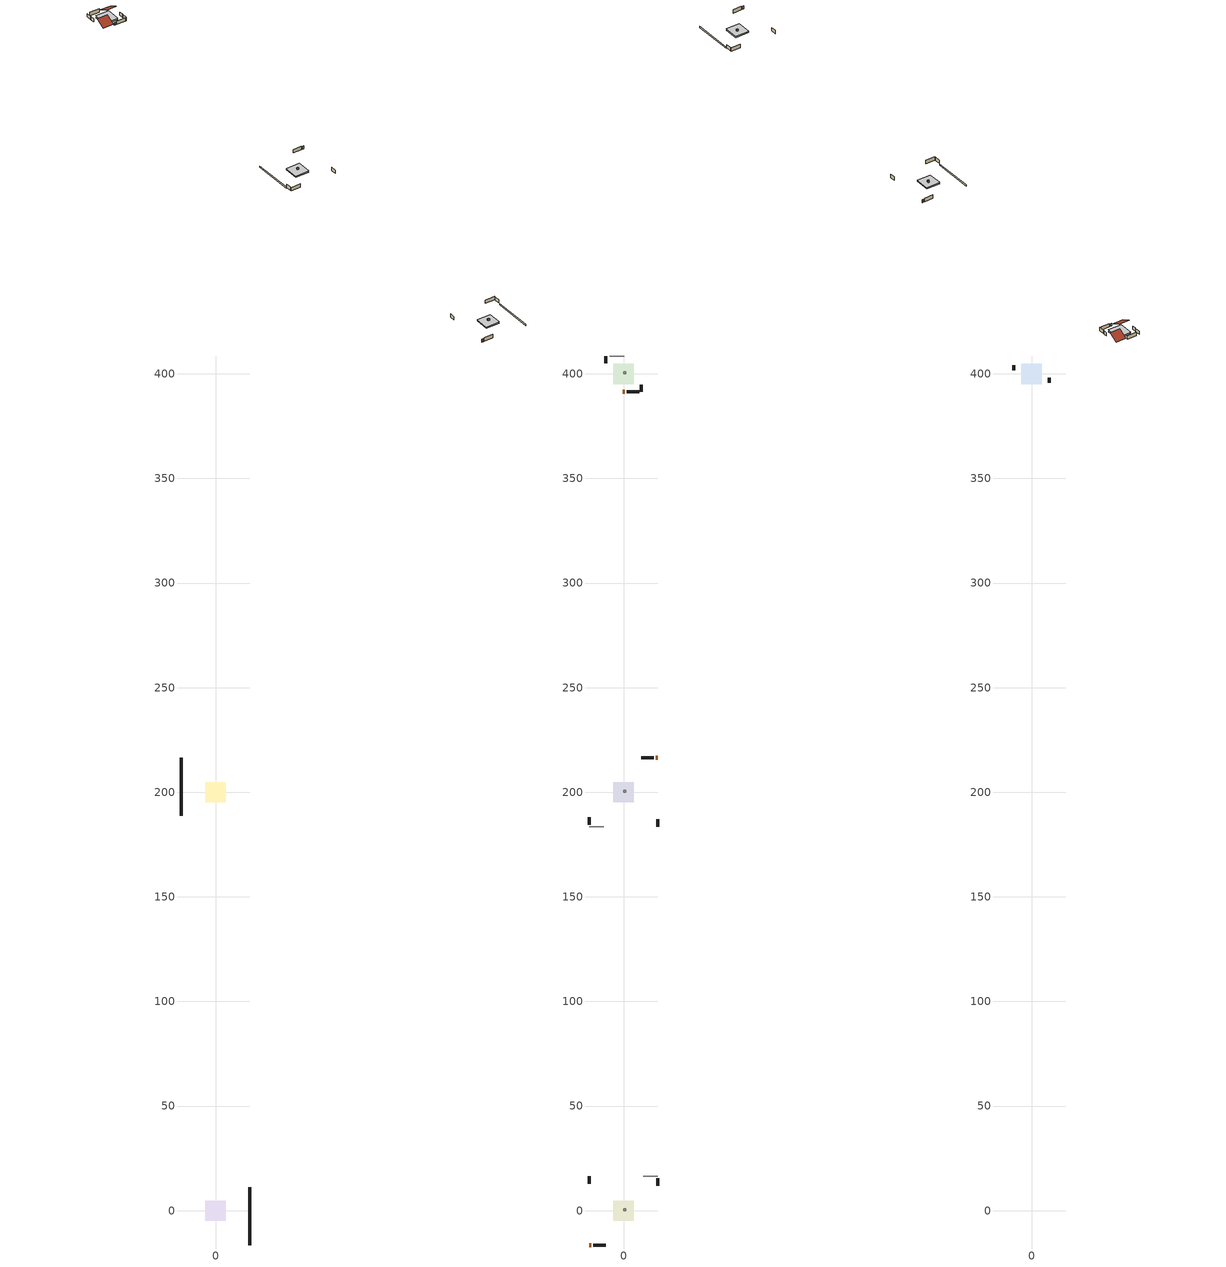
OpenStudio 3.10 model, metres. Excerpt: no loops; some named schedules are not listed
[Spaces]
unit1_crawlspace___unvented_1
 floor foundation (unit1_Slab1_construction): -4.86,-4.86 -4.86,4.86 4.86,4.86 4.86,-4.86 z-0.91
 wall foundation (unit1_FoundationWall2_construction): 16.39,-16.39 16.39,11.1 z-0.91:0
unit2_crawlspace___unvented_1
 floor foundation (unit2_Slab1_2_construction): -4.86,195.14 -4.86,204.86 4.86,204.86 4.86,195.14 z-0.91
 wall foundation (unit2_FoundationWall2_2_construction): -16.39,216.39 -16.39,188.9 z-0.91:0
unit1_central_ac_and_furnace_airloop_ret_air_space
 floor adiabatic (unit1_AdiabaticConst): 0,0 0,1 1,1 1,0 z0
 wall adiabatic (unit1_AdiabaticConst): 0,0 1,0 1,1 0,1 0,0 z0:1
 ceiling adiabatic (unit1_AdiabaticConst): 1,0 1,1 0,1 0,0 z1
unit1_conditioned_space_1
 floor to unit1_crawlspace___unvented_1 (unit1_Floor1_construction): -4.86,-4.86 -4.86,4.86 4.86,4.86 4.86,-4.86 z0
 wall outside (unit1_AdiabaticWallConstruction): -16.39,-16.39 -15.48,-16.39 z0:2.03
 wall outside (unit1_Wall4_construction): -16.39,16.39 -16.39,12.96 z0:2.44
 wall outside (unit1_Wall3_construction): -14.55,-16.39 -8.44,-16.39 z0:2.44
 wall outside (unit1_Wall2_construction): 16.39,12.03 16.39,15.46 z0:2.44
 wall adiabatic (unit1_Wall1_construction): 16.39,16.39 9.52,16.39 z0:2.44
 door (unit1_Door): -16.39,-16.39 -15.48,-16.39 z0:2.03
 ceiling adiabatic (unit1_Floor2_construction): 4.86,-4.86 4.86,4.86 -4.86,4.86 -4.86,-4.86 z0
unit2_central_ac_and_furnace_airloop_ret_air_space
 floor adiabatic (unit2_AdiabaticConst): 0,200 0,201 1,201 1,200 z0
 wall adiabatic (unit2_AdiabaticConst): 0,200 1,200 1,201 0,201 0,200 z0:1
 ceiling adiabatic (unit2_AdiabaticConst): 1,200 1,201 0,201 0,200 z1
unit2_conditioned_space_1
 floor to unit2_crawlspace___unvented_1 (unit2_Floor1_2_construction): -4.86,195.14 -4.86,204.86 4.86,204.86 4.86,195.14 z0
 wall outside (unit2_AdiabaticWallConstruction): 16.39,216.39 15.48,216.39 z0:2.03
 wall outside (unit2_Wall4_2_construction): 16.39,183.61 16.39,187.04 z0:2.44
 wall outside (unit2_Wall3_2_construction): 14.55,216.39 8.44,216.39 z0:2.44
 wall outside (unit2_Wall2_2_construction): -16.39,187.97 -16.39,184.54 z0:2.44
 wall adiabatic (unit2_Wall1_2_construction): -16.39,183.61 -9.52,183.61 z0:2.44
 door (unit2_Door): 16.39,216.39 15.48,216.39 z0:2.03
 ceiling adiabatic (unit2_Floor2_2_construction): 4.86,195.14 4.86,204.86 -4.86,204.86 -4.86,195.14 z0
unit3_central_ac_and_furnace_airloop_ret_air_space
 floor adiabatic (unit3_AdiabaticConst): 0,400 0,401 1,401 1,400 z0
 wall adiabatic (unit3_AdiabaticConst): 0,400 1,400 1,401 0,401 0,400 z0:1
 ceiling adiabatic (unit3_AdiabaticConst): 1,400 1,401 0,401 0,400 z1
unit3_conditioned_space_1
 floor adiabatic (unit3_Floor1_3_construction): -4.86,395.14 -4.86,404.86 4.86,404.86 4.86,395.14 z0
 wall outside (unit3_AdiabaticWallConstruction): -0.34,391.46 0.57,391.46 z0:2.03
 wall outside (unit3_Wall4_3_construction): -8.54,408.54 -8.54,405.11 z0:2.44
 wall outside (unit3_Wall3_3_construction): 1.5,391.46 7.61,391.46 z0:2.44
 wall outside (unit3_Wall2_3_construction): 8.54,391.46 8.54,394.89 z0:2.44
 wall adiabatic (unit3_Wall1_3_construction): 0.34,408.54 -6.53,408.54 z0:2.44
 door (unit3_Door): -0.34,391.46 0.57,391.46 z0:2.03
unit3_attic___vented_1
 floor to unit3_conditioned_space_1 (unit3_Floor2_3_construction_Reversed): -4.86,395.14 -4.86,404.86 4.86,404.86 4.86,395.14 z1.22
 wall outside (unit3_Wall6_3_construction): 8.54,395.82 8.54,398.25 z0:2.44
 wall outside (unit3_Wall5_3_construction): -8.54,404.18 -8.54,401.75 z0:2.44
 roof outside (unit3_Roof2_3_construction): -1.27,391.46,1.22 -1.27,397.96,4.47 -8.54,397.96,4.47 -8.54,391.46,1.22
 roof outside (unit3_Roof1_3_construction): 1.27,408.54,1.22 1.27,402.04,4.47 8.54,402.04,4.47 8.54,408.54,1.22
[Site]
unit1_Buffalo_Niagara_Intl_Ap_NY: Latitude {deg}=42.93; Longitude {deg}=-78.73; Time Zone {hr}=-5; Elevation {m}=215; Terrain=Suburbs; Keep Site Location Information=Yes
[Site:GroundTemperature:Shallow]
4.30207, 2.29327, 2.1324, 3.08568, 6.91256, 10.7216, 14.0239, 16.1158, 16.2935, 14.5921, 11.374, 7.68183
[Site:WaterMainsTemperature]
Calculation Method=Schedule; Temperature Schedule=unit1_mains_temperature_schedule
[Building]
Building 1
[Construction]
unit1_AdiabaticConst: unit1_Adiabatic
unit1_furniture_construction_conditioned_space_1: unit1_furniture_material_conditioned_space_1
unit1_PartitionWallConstruction: unit1_gypsum_board, unit1_wall_stud_and_cavity_3, unit1_gypsum_board
unit1_AdiabaticWallConstruction: unit1_wood_siding_1, unit1_wall_rigid_ins, unit1_wall_stud_and_cavity_2, unit1_gypsum_board
unit1_Door: unit1_door_material
unit1_Slab1_construction: unit1_soil_0_5_in_
unit1_FoundationWall2_construction: unit1_concrete_8_0_in_
unit1_Floor2_construction: unit1_ceiling_stud_and_cavity, unit1_gypsum_board_1
unit1_Floor1_construction: unit1_floor_stud_and_cavity, unit1_floor_rigid_ins, unit1_osb_sheathing_0_75_in_, unit1_floor_covering
unit1_Wall4_construction; unit1_Wall3_construction; unit1_Wall2_construction: unit1_wood_siding, unit1_osb_sheathing_0_5_in_, unit1_wall_stud_and_cavity_1, unit1_gypsum_board
unit1_Wall1_construction: unit1_osb_sheathing_0_5_in_, unit1_wall_stud_and_cavity, unit1_gypsum_board
unit2_AdiabaticConst: unit2_Adiabatic
unit2_furniture_construction_conditioned_space_1: unit2_furniture_material_conditioned_space_1
unit2_PartitionWallConstruction: unit2_gypsum_board, unit2_wall_stud_and_cavity_3, unit2_gypsum_board
unit2_AdiabaticWallConstruction: unit2_wood_siding_1, unit2_wall_rigid_ins, unit2_wall_stud_and_cavity_2, unit2_gypsum_board
unit2_Door: unit2_door_material
unit2_Slab1_2_construction: unit2_soil_0_5_in_
unit2_FoundationWall2_2_construction: unit2_concrete_8_0_in_
unit2_Floor2_2_construction: unit2_ceiling_stud_and_cavity, unit2_gypsum_board_1
unit2_Floor1_2_construction: unit2_floor_stud_and_cavity, unit2_floor_rigid_ins, unit2_osb_sheathing_0_75_in_, unit2_floor_covering
unit2_Wall4_2_construction; unit2_Wall3_2_construction; unit2_Wall2_2_construction: unit2_wood_siding, unit2_osb_sheathing_0_5_in_, unit2_wall_stud_and_cavity_1, unit2_gypsum_board
unit2_Wall1_2_construction: unit2_osb_sheathing_0_5_in_, unit2_wall_stud_and_cavity, unit2_gypsum_board
unit3_AdiabaticConst: unit3_Adiabatic
unit3_furniture_construction_conditioned_space_1: unit3_furniture_material_conditioned_space_1
unit3_PartitionWallConstruction: unit3_gypsum_board, unit3_wall_stud_and_cavity_4, unit3_gypsum_board
unit3_AdiabaticWallConstruction: unit3_wood_siding_1, unit3_wall_rigid_ins, unit3_wall_stud_and_cavity_3, unit3_gypsum_board
unit3_Door: unit3_door_material
unit3_Floor2_3_construction_Reversed: unit3_gypsum_board, unit3_ceiling_stud_and_cavity, unit3_ceiling_loosefill_ins
unit3_Floor1_3_construction: unit3_floor_stud_and_cavity, unit3_osb_sheathing_0_75_in_, unit3_floor_covering
unit3_Wall6_3_construction; unit3_Wall5_3_construction: unit3_wood_siding, unit3_osb_sheathing_0_5_in__1, unit3_wall_stud_and_cavity_2
unit3_Wall4_3_construction; unit3_Wall3_3_construction; unit3_Wall2_3_construction: unit3_wood_siding, unit3_osb_sheathing_0_5_in__1, unit3_wall_stud_and_cavity_1, unit3_gypsum_board
unit3_Wall1_3_construction: unit3_osb_sheathing_0_5_in__1, unit3_wall_stud_and_cavity, unit3_gypsum_board
unit3_Roof2_3_construction; unit3_Roof1_3_construction: unit3_asphalt_or_fiberglass_shingles, unit3_roof_rigid_ins, unit3_osb_sheathing_0_5_in_
[Material:NoMass] Roughness=Rough; Thermal Resistance {m2-K/W}=176.1
unit1_Adiabatic; unit2_Adiabatic; unit3_Adiabatic
[Material] Roughness=Rough
Name | Thickness {m} | Conductivity {W/m-K} | Density {kg/m3} | Specific Heat {J/kg-K} | Thermal Absorptance | Solar Absorptance | Visible Absorptance
unit1_furniture_material_conditioned_space_1; unit2_furniture_material_conditioned_space_1; unit3_furniture_material_conditioned_space_1 | 0.1524 | 0.115458 | 640.8 | 1214.23 | 0.9 | 0.6 | 0.6
unit1_wall_stud_and_cavity_3; unit2_wall_stud_and_cavity_3; unit3_wall_stud_and_cavity_4 | 0.0889 | 0.391764 | 83.0341 | 1211.67 | 0.9 | 0.7 | 0.7
unit1_wall_stud_and_cavity_2; unit2_wall_stud_and_cavity_2; unit3_wall_stud_and_cavity_3 | 0.0889 | 0.380278 | 52.3479 | 1209.89 | 0.9 | 0.7 | 0.7
unit1_wall_rigid_ins; unit2_wall_rigid_ins; unit3_wall_rigid_ins | 0.512978 | 0.029427 | 32.04 | 1214.23 | 0.9 | 0.7 | 0.7
unit1_wood_siding_1; unit2_wood_siding_1; unit3_wood_siding_1 | 0.0254 | 0.102417 | 544.68 | 1172.36
unit1_door_material; unit2_door_material; unit3_door_material | 0.04445 | 0.0716541 | 512.64 | 1214.23 | 0.9 | 0.7 | 0.7
unit1_soil_0_5_in_; unit2_soil_0_5_in_ | 0.0127 | 1.731 | 1842.3 | 418.7 | 0.9 | 0.7 | 0.7
unit1_concrete_8_0_in_; unit2_concrete_8_0_in_ | 0.2032 | 1.803125 | 2242.8 | 837.4 | 0.9 | 0.7 | 0.7
unit1_gypsum_board_1; unit2_gypsum_board_1 | 0.00254 | 0.160291 | 801 | 837.4 | 0.9 | 0.6 | 0.6
unit1_ceiling_stud_and_cavity; unit2_ceiling_stud_and_cavity | 0.0889 | 1.05181 | 20.9862 | 1087.66 | 0.9 | 0.7 | 0.7
unit1_floor_covering; unit2_floor_covering; unit3_floor_covering | 0.0127 | 0.0433444 | 54.468 | 1339.84 | 0.9 | 0.6 | 0.6
unit1_osb_sheathing_0_75_in_; unit2_osb_sheathing_0_75_in_; unit3_osb_sheathing_0_75_in_ | 0.01905 | 0.115458 | 512.64 | 1214.23 | 0.9 | 0.7 | 0.7
unit1_floor_rigid_ins; unit2_floor_rigid_ins | 0.103632 | 0.029427 | 32.04 | 1214.23 | 0.9 | 0.7 | 0.7
unit1_floor_stud_and_cavity; unit2_floor_stud_and_cavity | 0.1397 | 0.21683 | 92.3553 | 1139.71 | 0.9 | 0.7 | 0.7
unit1_wall_stud_and_cavity_1; unit2_wall_stud_and_cavity_1; unit3_wall_stud_and_cavity_1 | 0.1397 | 0.0929022 | 139.0536 | 1170.24 | 0.9 | 0.7 | 0.7
unit1_wood_siding; unit2_wood_siding; unit3_wood_siding | 0.0254 | 0.102417 | 544.68 | 1172.36 | 0.9 | 0.7 | 0.7
unit1_gypsum_board; unit2_gypsum_board; unit3_gypsum_board | 0.0127 | 0.160291 | 801 | 837.4 | 0.9 | 0.6 | 0.6
unit1_wall_stud_and_cavity; unit2_wall_stud_and_cavity; unit3_wall_stud_and_cavity | 0.1397 | 0.506836 | 139.0536 | 1170.24 | 0.9 | 0.7 | 0.7
unit1_osb_sheathing_0_5_in_; unit2_osb_sheathing_0_5_in_; unit3_osb_sheathing_0_5_in__1 | 0.0127 | 0.115458 | 512.64 | 1214.23
unit3_ceiling_stud_and_cavity | 0.1397 | 0.0824711 | 65.682 | 1177.47 | 0.9 | 0.7 | 0.7
unit3_ceiling_loosefill_ins | 0.169333 | 0.0480833 | 16.02 | 1046.75 | 0.9 | 0.7 | 0.7
unit3_floor_stud_and_cavity | 0.1397 | 0.923637 | 92.3553 | 1139.71 | 0.9 | 0.7 | 0.7
unit3_wall_stud_and_cavity_2 | 0.1397 | 0.727959 | 139.0536 | 1170.24 | 0.9 | 0.6 | 0.6
unit3_osb_sheathing_0_5_in_ | 0.0127 | 0.115458 | 512.64 | 1214.23 | 0.9 | 0.6 | 0.6
unit3_roof_rigid_ins | 0.00281632 | 0.029427 | 32.04 | 1214.23 | 0.9 | 0.7 | 0.7
unit3_asphalt_or_fiberglass_shingles | 0.00635 | 0.162714 | 1121.4 | 1465.45 | 0.9 | 0.85 | 0.85
[Foundation:Kiva:Settings]
Soil Conductivity {W/m-K}=1.731; Soil Density {kg/m3}=1842.3; Soil Specific Heat {J/kg-K}=418.7; Ground Solar Absorptivity=0.9; Ground Thermal Absorptivity=0.9; Ground Surface Roughness {m}=0.03; Far-Field Width {m}=40; Deep-Ground Boundary Condition=ZeroFlux; Deep-Ground Depth {m}=40; Minimum Cell Dimension {m}=0.2; Maximum Cell Growth Coefficient=3; Simulation Timestep=Timestep
[ElectricEquipment]
Name | Electric Equipment Definition | Space or SpaceType | Schedule
unit1_mech_vent_bath_fan_0 | unit1_mech_vent_bath_fan_0 | unit1_conditioned_space_1 | unit1_mech_vent_bath_fan_0_schedule
unit1_mech_vent_range_fan_0 | unit1_mech_vent_range_fan_0 | unit1_conditioned_space_1 | unit1_mech_vent_range_fan_0_schedule
unit1_mech_vent_house_fan_cfis | unit1_mech_vent_house_fan_cfis | unit1_conditioned_space_1 | unit1_mech_vent_house_fan_cfis_schedule
unit1_mech_vent_house_fan | unit1_mech_vent_house_fan | unit1_conditioned_space_1 | unit1_mech_vent_house_fan_schedule
unit1_whole_house_fan | unit1_whole_house_fan | unit1_conditioned_space_1 | Always On Discrete
unit1_misc_plug_loads | unit1_misc_plug_loads | unit1_conditioned_space_1 | unit1_plug_loads_other
unit1_misc_tv | unit1_misc_tv | unit1_conditioned_space_1 | unit1_plug_loads_tv
unit1_cooking_range | unit1_cooking_range | unit1_conditioned_space_1 | unit1_cooking_range
unit1_fridge | unit1_fridge | unit1_conditioned_space_1 | unit1_fridge_schedule
unit1_dishwasher | unit1_dishwasher | unit1_conditioned_space_1 | unit1_dishwasher
unit1_clothes_dryer | unit1_clothes_dryer | unit1_conditioned_space_1 | unit1_clothes_dryer
unit1_clothes_washer | unit1_clothes_washer | unit1_conditioned_space_1 | unit1_clothes_washer
unit1_ceiling_fan | unit1_ceiling_fan | unit1_conditioned_space_1 | unit1_ceiling_fan
unit2_mech_vent_bath_fan_0 | unit2_mech_vent_bath_fan_0 | unit2_conditioned_space_1 | unit2_mech_vent_bath_fan_0_schedule
unit2_mech_vent_range_fan_0 | unit2_mech_vent_range_fan_0 | unit2_conditioned_space_1 | unit2_mech_vent_range_fan_0_schedule
unit2_mech_vent_house_fan_cfis | unit2_mech_vent_house_fan_cfis | unit2_conditioned_space_1 | unit2_mech_vent_house_fan_cfis_schedule
unit2_mech_vent_house_fan | unit2_mech_vent_house_fan | unit2_conditioned_space_1 | unit2_mech_vent_house_fan_schedule
unit2_whole_house_fan | unit2_whole_house_fan | unit2_conditioned_space_1 | unit2_Always_On_Discrete
unit2_misc_plug_loads | unit2_misc_plug_loads | unit2_conditioned_space_1 | unit2_plug_loads_other
unit2_misc_tv | unit2_misc_tv | unit2_conditioned_space_1 | unit2_plug_loads_tv
unit2_cooking_range | unit2_cooking_range | unit2_conditioned_space_1 | unit2_cooking_range
unit2_fridge | unit2_fridge | unit2_conditioned_space_1 | unit2_fridge_schedule
unit2_dishwasher | unit2_dishwasher | unit2_conditioned_space_1 | unit2_dishwasher
unit2_clothes_dryer | unit2_clothes_dryer | unit2_conditioned_space_1 | unit2_clothes_dryer
unit2_clothes_washer | unit2_clothes_washer | unit2_conditioned_space_1 | unit2_clothes_washer
unit2_ceiling_fan | unit2_ceiling_fan | unit2_conditioned_space_1 | unit2_ceiling_fan
unit3_mech_vent_bath_fan_0 | unit3_mech_vent_bath_fan_0 | unit3_conditioned_space_1 | unit3_mech_vent_bath_fan_0_schedule
unit3_mech_vent_range_fan_0 | unit3_mech_vent_range_fan_0 | unit3_conditioned_space_1 | unit3_mech_vent_range_fan_0_schedule
unit3_mech_vent_house_fan_cfis | unit3_mech_vent_house_fan_cfis | unit3_conditioned_space_1 | unit3_mech_vent_house_fan_cfis_schedule
unit3_mech_vent_house_fan | unit3_mech_vent_house_fan | unit3_conditioned_space_1 | unit3_mech_vent_house_fan_schedule
unit3_whole_house_fan | unit3_whole_house_fan | unit3_conditioned_space_1 | unit3_Always_On_Discrete
unit3_misc_plug_loads | unit3_misc_plug_loads | unit3_conditioned_space_1 | unit3_plug_loads_other
unit3_misc_tv | unit3_misc_tv | unit3_conditioned_space_1 | unit3_plug_loads_tv
unit3_cooking_range | unit3_cooking_range | unit3_conditioned_space_1 | unit3_cooking_range
unit3_fridge | unit3_fridge | unit3_conditioned_space_1 | unit3_fridge_schedule
unit3_dishwasher | unit3_dishwasher | unit3_conditioned_space_1 | unit3_dishwasher
unit3_clothes_dryer | unit3_clothes_dryer | unit3_conditioned_space_1 | unit3_clothes_dryer
unit3_clothes_washer | unit3_clothes_washer | unit3_conditioned_space_1 | unit3_clothes_washer
unit3_ceiling_fan | unit3_ceiling_fan | unit3_conditioned_space_1 | unit3_ceiling_fan
[ElectricEquipment:Definition] Design Level Calculation Method=EquipmentLevel
Name | Design Level {W} | Fraction Latent | Fraction Radiant | Fraction Lost
unit1_mech_vent_bath_fan_0; unit2_mech_vent_bath_fan_0; unit3_mech_vent_bath_fan_0 | 15 | 0 | 0 | 1
unit1_mech_vent_range_fan_0; unit2_mech_vent_range_fan_0; unit3_mech_vent_range_fan_0 | 30 | 0 | 0 | 1
unit1_mech_vent_house_fan_cfis; unit2_mech_vent_house_fan_cfis; unit3_mech_vent_house_fan_cfis | 0 | 0 | 0 | 0
unit1_mech_vent_house_fan; unit1_whole_house_fan; unit2_mech_vent_house_fan; unit2_whole_house_fan; unit3_mech_vent_house_fan; unit3_whole_house_fan | 0 | 0 | 0 | 1
unit1_misc_plug_loads | 172.229 | 0.045 | 0.513 | 0.1
unit1_misc_tv | 328.855 | 0 | 0.6 | 0
unit1_cooking_range | 227.615 | 0.16 | 0.384 | 0.2
unit1_fridge; unit2_fridge; unit3_fridge | 74.7717 | 0 | 0.6 | 0
unit1_dishwasher | 1321.58 | 0.3 | 0.18 | 0.4
unit1_clothes_dryer | 1401.53 | 0.015 | 0.081 | 0.85
unit1_clothes_washer | 1773.09 | 0.03 | 0.162 | 0.7
unit1_ceiling_fan | 27.5993 | 0 | 0.558 | 0
unit2_misc_plug_loads | 173.138 | 0.045 | 0.513 | 0.1
unit2_misc_tv | 328.852 | 0 | 0.6 | 0
unit2_cooking_range | 178.198 | 0.16 | 0.384 | 0.2
unit2_dishwasher | 1854.29 | 0.3 | 0.18 | 0.4
unit2_clothes_dryer | 850.267 | 0.015 | 0.081 | 0.85
unit2_clothes_washer | 1234.84 | 0.03 | 0.162 | 0.7
unit2_ceiling_fan | 28.0058 | 0 | 0.558 | 0
unit3_misc_plug_loads | 173.242 | 0.045 | 0.513 | 0.1
unit3_misc_tv | 338.315 | 0 | 0.6 | 0
unit3_cooking_range | 190.724 | 0.16 | 0.384 | 0.2
unit3_dishwasher | 2450.3 | 0.3 | 0.18 | 0.4
unit3_clothes_dryer | 1056.78 | 0.015 | 0.081 | 0.85
unit3_clothes_washer | 1358.66 | 0.03 | 0.162 | 0.7
unit3_ceiling_fan | 27.855 | 0 | 0.558 | 0
[EnergyManagementSystem:Actuator]
Name | Actuated Component | Actuated Component Type | Actuated Component Control Type | Zone or Space
unit1_mech_vent_house_fan_latent_load_act | unit1_mech_vent_house_fan_latent_load | OtherEquipment | Power Level | unit1_conditioned_space_1
unit1_mech_vent_house_fan_sensible_load_act | unit1_mech_vent_house_fan_sensible_load | OtherEquipment | Power Level | unit1_conditioned_space_1
unit1_mech_vent_house_fan_cfis_act | unit1_mech_vent_house_fan_cfis | ElectricEquipment | Electricity Rate | unit1_conditioned_space_1
unit1_whole_house_fan_act | unit1_whole_house_fan | ElectricEquipment | Electricity Rate | unit1_conditioned_space_1
unit1_central_ac_and_furnace_airloop_0_SupLatLkToDZ_act | unit1_central_ac_and_furnace_airloop_0_SupLatLkToDZ | OtherEquipment | Power Level | unit1_crawlspace___unvented_1
unit1_central_ac_and_furnace_airloop_0_SupSensLkToDZ_act | unit1_central_ac_and_furnace_airloop_0_SupSensLkToDZ | OtherEquipment | Power Level | unit1_crawlspace___unvented_1
unit1_central_ac_and_furnace_airloop_0_RetCondToDZ_act | unit1_central_ac_and_furnace_airloop_0_RetCondToDZ | OtherEquipment | Power Level | unit1_crawlspace___unvented_1
unit1_central_ac_and_furnace_airloop_0_SupCondToDZ_act | unit1_central_ac_and_furnace_airloop_0_SupCondToDZ | OtherEquipment | Power Level | unit1_crawlspace___unvented_1
unit1_central_ac_and_furnace_airloop_0_RetLatLkToRP_act | unit1_central_ac_and_furnace_airloop_0_RetLatLkToRP | OtherEquipment | Power Level | unit1_central_ac_and_furnace_airloop_ret_air_space
unit1_central_ac_and_furnace_airloop_0_RetSensLkToRP_act | unit1_central_ac_and_furnace_airloop_0_RetSensLkToRP | OtherEquipment | Power Level | unit1_central_ac_and_furnace_airloop_ret_air_space
unit1_central_ac_and_furnace_airloop_0_RetCondToRP_act | unit1_central_ac_and_furnace_airloop_0_RetCondToRP | OtherEquipment | Power Level | unit1_central_ac_and_furnace_airloop_ret_air_space
unit1_central_ac_and_furnace_airloop_0_SupCondToLv_act | unit1_central_ac_and_furnace_airloop_0_SupCondToLv | OtherEquipment | Power Level | unit1_conditioned_space_1
unit1_central_ac_and_furnace_airloop_0_SupLatLkToCond_act | unit1_central_ac_and_furnace_airloop_0_SupLatLkToCond | OtherEquipment | Power Level | unit1_conditioned_space_1
unit1_central_ac_and_furnace_airloop_0_SupSensLkToCond_act | unit1_central_ac_and_furnace_airloop_0_SupSensLkToCond | OtherEquipment | Power Level | unit1_conditioned_space_1
unit1_water_heater_ec_adj_act | unit1_water_heater_energy_adjustment1 | OtherEquipment | Power Level | unit1_conditioned_space_1
unit2_mech_vent_house_fan_latent_load_act | unit2_mech_vent_house_fan_latent_load | OtherEquipment | Power Level | unit2_conditioned_space_1
unit2_mech_vent_house_fan_sensible_load_act | unit2_mech_vent_house_fan_sensible_load | OtherEquipment | Power Level | unit2_conditioned_space_1
unit2_mech_vent_house_fan_cfis_act | unit2_mech_vent_house_fan_cfis | ElectricEquipment | Electricity Rate | unit2_conditioned_space_1
unit2_whole_house_fan_act | unit2_whole_house_fan | ElectricEquipment | Electricity Rate | unit2_conditioned_space_1
unit2_central_ac_and_furnace_airloop_0_SupLatLkToDZ_act | unit2_central_ac_and_furnace_airloop_0_SupLatLkToDZ | OtherEquipment | Power Level | unit2_crawlspace___unvented_1
unit2_central_ac_and_furnace_airloop_0_SupSensLkToDZ_act | unit2_central_ac_and_furnace_airloop_0_SupSensLkToDZ | OtherEquipment | Power Level | unit2_crawlspace___unvented_1
unit2_central_ac_and_furnace_airloop_0_RetCondToDZ_act | unit2_central_ac_and_furnace_airloop_0_RetCondToDZ | OtherEquipment | Power Level | unit2_crawlspace___unvented_1
unit2_central_ac_and_furnace_airloop_0_SupCondToDZ_act | unit2_central_ac_and_furnace_airloop_0_SupCondToDZ | OtherEquipment | Power Level | unit2_crawlspace___unvented_1
unit2_central_ac_and_furnace_airloop_0_RetLatLkToRP_act | unit2_central_ac_and_furnace_airloop_0_RetLatLkToRP | OtherEquipment | Power Level | unit2_central_ac_and_furnace_airloop_ret_air_space
unit2_central_ac_and_furnace_airloop_0_RetSensLkToRP_act | unit2_central_ac_and_furnace_airloop_0_RetSensLkToRP | OtherEquipment | Power Level | unit2_central_ac_and_furnace_airloop_ret_air_space
unit2_central_ac_and_furnace_airloop_0_RetCondToRP_act | unit2_central_ac_and_furnace_airloop_0_RetCondToRP | OtherEquipment | Power Level | unit2_central_ac_and_furnace_airloop_ret_air_space
unit2_central_ac_and_furnace_airloop_0_SupCondToLv_act | unit2_central_ac_and_furnace_airloop_0_SupCondToLv | OtherEquipment | Power Level | unit2_conditioned_space_1
unit2_central_ac_and_furnace_airloop_0_SupLatLkToCond_act | unit2_central_ac_and_furnace_airloop_0_SupLatLkToCond | OtherEquipment | Power Level | unit2_conditioned_space_1
unit2_central_ac_and_furnace_airloop_0_SupSensLkToCond_act | unit2_central_ac_and_furnace_airloop_0_SupSensLkToCond | OtherEquipment | Power Level | unit2_conditioned_space_1
unit2_water_heater_ec_adj_act | unit2_water_heater_energy_adjustment1 | OtherEquipment | Power Level | unit2_conditioned_space_1
unit3_mech_vent_house_fan_latent_load_act | unit3_mech_vent_house_fan_latent_load | OtherEquipment | Power Level | unit3_conditioned_space_1
unit3_mech_vent_house_fan_sensible_load_act | unit3_mech_vent_house_fan_sensible_load | OtherEquipment | Power Level | unit3_conditioned_space_1
unit3_mech_vent_house_fan_cfis_act | unit3_mech_vent_house_fan_cfis | ElectricEquipment | Electricity Rate | unit3_conditioned_space_1
unit3_whole_house_fan_act | unit3_whole_house_fan | ElectricEquipment | Electricity Rate | unit3_conditioned_space_1
unit3_central_ac_and_furnace_airloop_0_SupLatLkToDZ_act | unit3_central_ac_and_furnace_airloop_0_SupLatLkToDZ | OtherEquipment | Power Level | unit3_attic___vented_1
unit3_central_ac_and_furnace_airloop_0_SupSensLkToDZ_act | unit3_central_ac_and_furnace_airloop_0_SupSensLkToDZ | OtherEquipment | Power Level | unit3_attic___vented_1
unit3_central_ac_and_furnace_airloop_0_RetCondToDZ_act | unit3_central_ac_and_furnace_airloop_0_RetCondToDZ | OtherEquipment | Power Level | unit3_attic___vented_1
unit3_central_ac_and_furnace_airloop_0_SupCondToDZ_act | unit3_central_ac_and_furnace_airloop_0_SupCondToDZ | OtherEquipment | Power Level | unit3_attic___vented_1
unit3_central_ac_and_furnace_airloop_0_RetLatLkToRP_act | unit3_central_ac_and_furnace_airloop_0_RetLatLkToRP | OtherEquipment | Power Level | unit3_central_ac_and_furnace_airloop_ret_air_space
unit3_central_ac_and_furnace_airloop_0_RetSensLkToRP_act | unit3_central_ac_and_furnace_airloop_0_RetSensLkToRP | OtherEquipment | Power Level | unit3_central_ac_and_furnace_airloop_ret_air_space
unit3_central_ac_and_furnace_airloop_0_RetCondToRP_act | unit3_central_ac_and_furnace_airloop_0_RetCondToRP | OtherEquipment | Power Level | unit3_central_ac_and_furnace_airloop_ret_air_space
unit3_central_ac_and_furnace_airloop_0_SupCondToLv_act | unit3_central_ac_and_furnace_airloop_0_SupCondToLv | OtherEquipment | Power Level | unit3_conditioned_space_1
unit3_central_ac_and_furnace_airloop_0_SupLatLkToCond_act | unit3_central_ac_and_furnace_airloop_0_SupLatLkToCond | OtherEquipment | Power Level | unit3_conditioned_space_1
unit3_central_ac_and_furnace_airloop_0_SupSensLkToCond_act | unit3_central_ac_and_furnace_airloop_0_SupSensLkToCond | OtherEquipment | Power Level | unit3_conditioned_space_1
unit3_water_heater_ec_adj_act | unit3_water_heater_energy_adjustment1 | OtherEquipment | Power Level | unit3_conditioned_space_1
[SpaceInfiltration:DesignFlowRate] Density Basis=Outdoor
Name | Space or SpaceType | Schedule | Design Flow Rate Calculation Method | Design Flow Rate {m3/s} | Air Changes per Hour {1/hr} | Constant Term Coefficient | Temperature Term Coefficient | Velocity Term Coefficient | Velocity Squared Term Coefficient
unit1_infil_flow; unit1_whole_house_fan_flow; unit1_natural_vent_flow | unit1_conditioned_space_1 | Always On Discrete | Flow/Space | 0
unit1_crawlspace_unvented_1_duct_leakage_imbalance_infil_flow | unit1_crawlspace___unvented_1 | Always On Discrete | Flow/Space | 0
unit1_infil_crawlspace___unvented_1 | unit1_crawlspace___unvented_1 | Always On Discrete | AirChanges/Hour |  | 0.1 | 1 | 0 | 0 | 0
unit2_infil_flow; unit2_whole_house_fan_flow; unit2_natural_vent_flow | unit2_conditioned_space_1 | unit2_Always_On_Discrete | Flow/Space | 0
unit2_crawlspace_unvented_1_duct_leakage_imbalance_infil_flow | unit2_crawlspace___unvented_1 | unit2_Always_On_Discrete | Flow/Space | 0
unit2_infil_crawlspace___unvented_1 | unit2_crawlspace___unvented_1 | unit2_Always_On_Discrete | AirChanges/Hour |  | 0.1 | 1 | 0 | 0 | 0
unit3_infil_flow; unit3_whole_house_fan_flow; unit3_natural_vent_flow | unit3_conditioned_space_1 | unit3_Always_On_Discrete | Flow/Space | 0
unit3_attic_vented_1_duct_leakage_imbalance_infil_flow | unit3_attic___vented_1 | unit3_Always_On_Discrete | Flow/Space | 0
[OtherEquipment]
Name | Other Equipment Definition | Space or SpaceType | Schedule | Fuel Type
unit1_mech_vent_house_fan_latent_load | unit1_mech_vent_house_fan_latent_load | unit1_conditioned_space_1 | Always On Discrete
unit1_mech_vent_house_fan_sensible_load | unit1_mech_vent_house_fan_sensible_load | unit1_conditioned_space_1 | Always On Discrete
unit1_central_ac_and_furnace_airloop_0_SupLatLkToDZ | unit1_central_ac_and_furnace_airloop_0_SupLatLkToDZ | unit1_crawlspace___unvented_1 | Always On Discrete
unit1_central_ac_and_furnace_airloop_0_SupSensLkToDZ | unit1_central_ac_and_furnace_airloop_0_SupSensLkToDZ | unit1_crawlspace___unvented_1 | Always On Discrete
unit1_central_ac_and_furnace_airloop_0_RetCondToDZ | unit1_central_ac_and_furnace_airloop_0_RetCondToDZ | unit1_crawlspace___unvented_1 | Always On Discrete
unit1_central_ac_and_furnace_airloop_0_SupCondToDZ | unit1_central_ac_and_furnace_airloop_0_SupCondToDZ | unit1_crawlspace___unvented_1 | Always On Discrete
unit1_central_ac_and_furnace_airloop_0_RetLatLkToRP | unit1_central_ac_and_furnace_airloop_0_RetLatLkToRP | unit1_central_ac_and_furnace_airloop_ret_air_space | Always On Discrete
unit1_central_ac_and_furnace_airloop_0_RetSensLkToRP | unit1_central_ac_and_furnace_airloop_0_RetSensLkToRP | unit1_central_ac_and_furnace_airloop_ret_air_space | Always On Discrete
unit1_central_ac_and_furnace_airloop_0_RetCondToRP | unit1_central_ac_and_furnace_airloop_0_RetCondToRP | unit1_central_ac_and_furnace_airloop_ret_air_space | Always On Discrete
unit1_central_ac_and_furnace_airloop_0_SupCondToLv | unit1_central_ac_and_furnace_airloop_0_SupCondToLv | unit1_conditioned_space_1 | Always On Discrete
unit1_central_ac_and_furnace_airloop_0_SupLatLkToCond | unit1_central_ac_and_furnace_airloop_0_SupLatLkToCond | unit1_conditioned_space_1 | Always On Discrete
unit1_central_ac_and_furnace_airloop_0_SupSensLkToCond | unit1_central_ac_and_furnace_airloop_0_SupSensLkToCond | unit1_conditioned_space_1 | Always On Discrete
unit1_general_water_use_latent | unit1_general_water_use_latent | unit1_conditioned_space_1 | unit1_general_water_use_schedule
unit1_general_water_use_sensible | unit1_general_water_use_sensible | unit1_conditioned_space_1 | unit1_general_water_use_schedule
unit1_cooking_range_1 | unit1_cooking_range_2 | unit1_conditioned_space_1 | unit1_cooking_range | NaturalGas
unit1_clothes_dryer_1 | unit1_clothes_dryer_2 | unit1_conditioned_space_1 | unit1_clothes_dryer | NaturalGas
unit1_water_heater_energy_adjustment1 | unit1_water_heater_energy_adjustment1 | unit1_conditioned_space_1 | Always On Discrete | NaturalGas
unit2_mech_vent_house_fan_latent_load | unit2_mech_vent_house_fan_latent_load | unit2_conditioned_space_1 | unit2_Always_On_Discrete
unit2_mech_vent_house_fan_sensible_load | unit2_mech_vent_house_fan_sensible_load | unit2_conditioned_space_1 | unit2_Always_On_Discrete
unit2_central_ac_and_furnace_airloop_0_SupLatLkToDZ | unit2_central_ac_and_furnace_airloop_0_SupLatLkToDZ | unit2_crawlspace___unvented_1 | unit2_Always_On_Discrete
unit2_central_ac_and_furnace_airloop_0_SupSensLkToDZ | unit2_central_ac_and_furnace_airloop_0_SupSensLkToDZ | unit2_crawlspace___unvented_1 | unit2_Always_On_Discrete
unit2_central_ac_and_furnace_airloop_0_RetCondToDZ | unit2_central_ac_and_furnace_airloop_0_RetCondToDZ | unit2_crawlspace___unvented_1 | unit2_Always_On_Discrete
unit2_central_ac_and_furnace_airloop_0_SupCondToDZ | unit2_central_ac_and_furnace_airloop_0_SupCondToDZ | unit2_crawlspace___unvented_1 | unit2_Always_On_Discrete
unit2_central_ac_and_furnace_airloop_0_RetLatLkToRP | unit2_central_ac_and_furnace_airloop_0_RetLatLkToRP | unit2_central_ac_and_furnace_airloop_ret_air_space | unit2_Always_On_Discrete
unit2_central_ac_and_furnace_airloop_0_RetSensLkToRP | unit2_central_ac_and_furnace_airloop_0_RetSensLkToRP | unit2_central_ac_and_furnace_airloop_ret_air_space | unit2_Always_On_Discrete
unit2_central_ac_and_furnace_airloop_0_RetCondToRP | unit2_central_ac_and_furnace_airloop_0_RetCondToRP | unit2_central_ac_and_furnace_airloop_ret_air_space | unit2_Always_On_Discrete
unit2_central_ac_and_furnace_airloop_0_SupCondToLv | unit2_central_ac_and_furnace_airloop_0_SupCondToLv | unit2_conditioned_space_1 | unit2_Always_On_Discrete
unit2_central_ac_and_furnace_airloop_0_SupLatLkToCond | unit2_central_ac_and_furnace_airloop_0_SupLatLkToCond | unit2_conditioned_space_1 | unit2_Always_On_Discrete
unit2_central_ac_and_furnace_airloop_0_SupSensLkToCond | unit2_central_ac_and_furnace_airloop_0_SupSensLkToCond | unit2_conditioned_space_1 | unit2_Always_On_Discrete
unit2_general_water_use_latent | unit2_general_water_use_latent | unit2_conditioned_space_1 | unit2_general_water_use_schedule
unit2_general_water_use_sensible | unit2_general_water_use_sensible | unit2_conditioned_space_1 | unit2_general_water_use_schedule
unit2_cooking_range_1 | unit2_cooking_range_2 | unit2_conditioned_space_1 | unit2_cooking_range | NaturalGas
unit2_clothes_dryer_1 | unit2_clothes_dryer_2 | unit2_conditioned_space_1 | unit2_clothes_dryer | NaturalGas
unit2_water_heater_energy_adjustment1 | unit2_water_heater_energy_adjustment1 | unit2_conditioned_space_1 | unit2_Always_On_Discrete | NaturalGas
unit3_mech_vent_house_fan_latent_load | unit3_mech_vent_house_fan_latent_load | unit3_conditioned_space_1 | unit3_Always_On_Discrete
unit3_mech_vent_house_fan_sensible_load | unit3_mech_vent_house_fan_sensible_load | unit3_conditioned_space_1 | unit3_Always_On_Discrete
unit3_central_ac_and_furnace_airloop_0_SupLatLkToDZ | unit3_central_ac_and_furnace_airloop_0_SupLatLkToDZ | unit3_attic___vented_1 | unit3_Always_On_Discrete
unit3_central_ac_and_furnace_airloop_0_SupSensLkToDZ | unit3_central_ac_and_furnace_airloop_0_SupSensLkToDZ | unit3_attic___vented_1 | unit3_Always_On_Discrete
unit3_central_ac_and_furnace_airloop_0_RetCondToDZ | unit3_central_ac_and_furnace_airloop_0_RetCondToDZ | unit3_attic___vented_1 | unit3_Always_On_Discrete
unit3_central_ac_and_furnace_airloop_0_SupCondToDZ | unit3_central_ac_and_furnace_airloop_0_SupCondToDZ | unit3_attic___vented_1 | unit3_Always_On_Discrete
unit3_central_ac_and_furnace_airloop_0_RetLatLkToRP | unit3_central_ac_and_furnace_airloop_0_RetLatLkToRP | unit3_central_ac_and_furnace_airloop_ret_air_space | unit3_Always_On_Discrete
unit3_central_ac_and_furnace_airloop_0_RetSensLkToRP | unit3_central_ac_and_furnace_airloop_0_RetSensLkToRP | unit3_central_ac_and_furnace_airloop_ret_air_space | unit3_Always_On_Discrete
unit3_central_ac_and_furnace_airloop_0_RetCondToRP | unit3_central_ac_and_furnace_airloop_0_RetCondToRP | unit3_central_ac_and_furnace_airloop_ret_air_space | unit3_Always_On_Discrete
unit3_central_ac_and_furnace_airloop_0_SupCondToLv | unit3_central_ac_and_furnace_airloop_0_SupCondToLv | unit3_conditioned_space_1 | unit3_Always_On_Discrete
unit3_central_ac_and_furnace_airloop_0_SupLatLkToCond | unit3_central_ac_and_furnace_airloop_0_SupLatLkToCond | unit3_conditioned_space_1 | unit3_Always_On_Discrete
unit3_central_ac_and_furnace_airloop_0_SupSensLkToCond | unit3_central_ac_and_furnace_airloop_0_SupSensLkToCond | unit3_conditioned_space_1 | unit3_Always_On_Discrete
unit3_general_water_use_latent | unit3_general_water_use_latent | unit3_conditioned_space_1 | unit3_general_water_use_schedule
unit3_general_water_use_sensible | unit3_general_water_use_sensible | unit3_conditioned_space_1 | unit3_general_water_use_schedule
unit3_cooking_range_1 | unit3_cooking_range_2 | unit3_conditioned_space_1 | unit3_cooking_range | NaturalGas
unit3_clothes_dryer_1 | unit3_clothes_dryer_2 | unit3_conditioned_space_1 | unit3_clothes_dryer | NaturalGas
unit3_water_heater_energy_adjustment1 | unit3_water_heater_energy_adjustment1 | unit3_conditioned_space_1 | unit3_Always_On_Discrete | NaturalGas
[OtherEquipment:Definition] Design Level Calculation Method=EquipmentLevel
Name | Design Level {W} | Fraction Latent | Fraction Radiant | Fraction Lost
unit1_mech_vent_house_fan_latent_load; unit1_central_ac_and_furnace_airloop_0_SupLatLkToDZ; unit1_central_ac_and_furnace_airloop_0_RetLatLkToRP; unit1_central_ac_and_furnace_airloop_0_SupLatLkToCond; unit2_mech_vent_house_fan_latent_load; unit2_central_ac_and_furnace_airloop_0_SupLatLkToDZ; unit2_central_ac_and_furnace_airloop_0_RetLatLkToRP; unit2_central_ac_and_furnace_airloop_0_SupLatLkToCond; unit3_mech_vent_house_fan_latent_load; unit3_central_ac_and_furnace_airloop_0_SupLatLkToDZ; unit3_central_ac_and_furnace_airloop_0_RetLatLkToRP; unit3_central_ac_and_furnace_airloop_0_SupLatLkToCond | 0 | 1 | 0 | 0
unit1_mech_vent_house_fan_sensible_load; unit1_central_ac_and_furnace_airloop_0_SupSensLkToDZ; unit1_central_ac_and_furnace_airloop_0_RetCondToDZ; unit1_central_ac_and_furnace_airloop_0_SupCondToDZ; unit1_central_ac_and_furnace_airloop_0_RetSensLkToRP; unit1_central_ac_and_furnace_airloop_0_RetCondToRP; unit1_central_ac_and_furnace_airloop_0_SupCondToLv; unit1_central_ac_and_furnace_airloop_0_SupSensLkToCond; unit2_mech_vent_house_fan_sensible_load; unit2_central_ac_and_furnace_airloop_0_SupSensLkToDZ; unit2_central_ac_and_furnace_airloop_0_RetCondToDZ; unit2_central_ac_and_furnace_airloop_0_SupCondToDZ; unit2_central_ac_and_furnace_airloop_0_RetSensLkToRP; unit2_central_ac_and_furnace_airloop_0_RetCondToRP; unit2_central_ac_and_furnace_airloop_0_SupCondToLv; unit2_central_ac_and_furnace_airloop_0_SupSensLkToCond; unit3_mech_vent_house_fan_sensible_load; unit3_central_ac_and_furnace_airloop_0_SupSensLkToDZ; unit3_central_ac_and_furnace_airloop_0_RetCondToDZ; unit3_central_ac_and_furnace_airloop_0_SupCondToDZ; unit3_central_ac_and_furnace_airloop_0_RetSensLkToRP; unit3_central_ac_and_furnace_airloop_0_RetCondToRP; unit3_central_ac_and_furnace_airloop_0_SupCondToLv; unit3_central_ac_and_furnace_airloop_0_SupSensLkToCond | 0 | 0 | 0 | 0
unit1_general_water_use_latent; unit2_general_water_use_latent; unit3_general_water_use_latent | 35.5144 | 1 | 0 | 0
unit1_general_water_use_sensible; unit2_general_water_use_sensible; unit3_general_water_use_sensible | -35.0009 | 0 | 0.6 | 0
unit1_cooking_range_2 | 6670.73 | 0.16 | 0.384 | 0.2
unit1_clothes_dryer_2 | 18619.5 | 0.015 | 0.081 | 0.85
unit1_water_heater_energy_adjustment1; unit2_water_heater_energy_adjustment1; unit3_water_heater_energy_adjustment1 | 0.01 | 0 | 0 | 1
unit2_cooking_range_2 | 5222.47 | 0.16 | 0.384 | 0.2
unit2_clothes_dryer_2 | 11295.9 | 0.015 | 0.081 | 0.85
unit3_cooking_range_2 | 5589.56 | 0.16 | 0.384 | 0.2
unit3_clothes_dryer_2 | 14039.5 | 0.015 | 0.081 | 0.85
[ZoneMixing] Design Flow Rate Calculation Method=Flow/Zone; Design Flow Rate {m3/s}=0
Name | Zone or Space | Schedule | Source Zone or Space
unit1_central_ac_and_furnace_airloop_0_ZoneMixCondToDZ_mix | unit1_crawlspace___unvented | Always On Continuous | unit1_conditioned_space
unit1_central_ac_and_furnace_airloop_0_ZoneMixDZToCond_mix | unit1_conditioned_space | Always On Continuous | unit1_crawlspace___unvented
unit2_central_ac_and_furnace_airloop_0_ZoneMixCondToDZ_mix | unit2_crawlspace___unvented | unit2_Always_On_Continuous | unit2_conditioned_space
unit2_central_ac_and_furnace_airloop_0_ZoneMixDZToCond_mix | unit2_conditioned_space | unit2_Always_On_Continuous | unit2_crawlspace___unvented
unit3_whole_house_fan_mix; unit3_central_ac_and_furnace_airloop_0_ZoneMixCondToDZ_mix | unit3_attic___vented | unit3_Always_On_Continuous | unit3_conditioned_space
unit3_central_ac_and_furnace_airloop_0_ZoneMixDZToCond_mix | unit3_conditioned_space | unit3_Always_On_Continuous | unit3_attic___vented
[Space]
Name | Thermal Zone | Building Unit | Volume {m3}
unit1_central_ac_and_furnace_airloop_ret_air_space | unit1_central_ac_and_furnace_airloop_ret_air_zone
unit1_crawlspace___unvented_1 | unit1_crawlspace___unvented | unit1_Building_Unit_1 | 86.4796
unit1_conditioned_space_1 | unit1_conditioned_space | unit1_Building_Unit_1 | 115.306
unit2_central_ac_and_furnace_airloop_ret_air_space | unit2_central_ac_and_furnace_airloop_ret_air_zone
unit2_crawlspace___unvented_1 | unit2_crawlspace___unvented | unit2_Building_Unit_1 | 86.4796
unit2_conditioned_space_1 | unit2_conditioned_space | unit2_Building_Unit_1 | 115.306
unit3_central_ac_and_furnace_airloop_ret_air_space | unit3_central_ac_and_furnace_airloop_ret_air_zone
unit3_attic___vented_1 | unit3_attic___vented | unit3_Building_Unit_1 | 68.5573
unit3_conditioned_space_1 | unit3_conditioned_space | unit3_Building_Unit_1 | 115.306
[ThermalZone] Multiplier=1; Use Ideal Air Loads=No
Name | Volume {m3} | Thermostat
unit1_central_ac_and_furnace_airloop_ret_air_zone; unit2_central_ac_and_furnace_airloop_ret_air_zone; unit3_central_ac_and_furnace_airloop_ret_air_zone | 1
unit1_crawlspace___unvented; unit2_crawlspace___unvented | 86.4796
unit1_conditioned_space | 115.306 | unit1_conditioned_space_temperature_setpoint
unit2_conditioned_space | 115.306 | unit2_conditioned_space_temperature_setpoint
unit3_attic___vented | 68.5573
unit3_conditioned_space | 115.306 | unit3_conditioned_space_temperature_setpoint
[People] Multiplier=1
Name | People Definition | Space or SpaceType | Number of People Schedule | Activity Level Schedule
unit1_occupants | unit1_occupants | unit1_conditioned_space_1 | unit1_occupants | unit1_occupants_activity_schedule
unit2_occupants | unit2_occupants | unit2_conditioned_space_1 | unit2_occupants | unit2_occupants_activity_schedule
unit3_occupants | unit3_occupants | unit3_conditioned_space_1 | unit3_occupants | unit3_occupants_activity_schedule
[People:Definition] Number of People Calculation Method=People; Number of People {people}=1; Fraction Radiant=0.314171; Sensible Heat Fraction=0.56303; Carbon Dioxide Generation Rate {m3/s-W}=0; Enable ASHRAE 55 Comfort Warnings=No; Mean Radiant Temperature Calculation Type=EnclosureAveraged
unit1_occupants; unit2_occupants; unit3_occupants
[Exterior:Lights]
Name | Exterior Lights Definition | Schedule
unit1_exterior_lighting | unit1_exterior_lighting | unit1_exterior_lighting_schedule
unit2_exterior_lighting | unit2_exterior_lighting | unit2_exterior_lighting_schedule
unit3_exterior_lighting | unit3_exterior_lighting | unit3_exterior_lighting_schedule
[Exterior:Lights:Definition] Design Level {W}=34.7277
unit1_exterior_lighting; unit2_exterior_lighting; unit3_exterior_lighting
[Lights] Fraction Replaceable=1
Name | Lights Definition | Space or SpaceType | Schedule
unit1_interior_lighting | unit1_interior_lighting | unit1_conditioned_space_1 | unit1_lighting_interior
unit2_interior_lighting | unit2_interior_lighting | unit2_conditioned_space_1 | unit2_lighting_interior
unit3_interior_lighting | unit3_interior_lighting | unit3_conditioned_space_1 | unit3_lighting_interior
[Lights:Definition] Design Level Calculation Method=LightingLevel; Fraction Radiant=0.6; Fraction Visible=0.2; Return Air Fraction=0
Name | Lighting Level {W}
unit1_interior_lighting | 677.886
unit2_interior_lighting | 669.715
unit3_interior_lighting | 682.309
[WaterUse:Equipment:Definition]
Name | Peak Flow Rate {m3/s}
unit1_dishwasher | 1.58312e-05
unit1_clothes_washer | 1.3242e-05
unit2_dishwasher | 1.7093e-05
unit2_clothes_washer | 1.98208e-05
unit3_dishwasher | 1.67442e-05
unit3_clothes_washer | 1.49775e-05
[BuildingUnit]
unit1_Building_Unit_1; unit2_Building_Unit_1; unit3_Building_Unit_1
[InternalMass] Multiplier=1
Name | Internal Mass Definition | Space or SpaceType
unit1_furniture_mass_conditioned_space_1 | unit1_furniture_mass_conditioned_space_1 | unit1_conditioned_space_1
unit1_partition_wall_mass | unit1_partition_wall_mass | unit1_conditioned_space_1
unit2_furniture_mass_conditioned_space_1 | unit2_furniture_mass_conditioned_space_1 | unit2_conditioned_space_1
unit2_partition_wall_mass | unit2_partition_wall_mass | unit2_conditioned_space_1
unit3_furniture_mass_conditioned_space_1 | unit3_furniture_mass_conditioned_space_1 | unit3_conditioned_space_1
unit3_partition_wall_mass | unit3_partition_wall_mass | unit3_conditioned_space_1
[InternalMass:Definition] Design Level Calculation Method=SurfaceArea
Name | Construction | Surface Area {m2}
unit1_furniture_mass_conditioned_space_1 | unit1_furniture_construction_conditioned_space_1 | 37.83012
unit1_partition_wall_mass | unit1_PartitionWallConstruction | 94.57529
unit2_furniture_mass_conditioned_space_1 | unit2_furniture_construction_conditioned_space_1 | 37.83012
unit2_partition_wall_mass | unit2_PartitionWallConstruction | 94.57529
unit3_furniture_mass_conditioned_space_1 | unit3_furniture_construction_conditioned_space_1 | 37.83012
unit3_partition_wall_mass | unit3_PartitionWallConstruction | 94.57529
[SurfaceProperty:ExposedFoundationPerimeter] Exposed Perimeter Calculation Method=TotalExposedPerimeter; Total Exposed Perimeter {m}=27.49296
unit1_Slab1; unit2_Slab1_2
[Foundation:Kiva] Initial Indoor Air Temperature {C}=0.1092; Wall Height Above Grade {m}=0; Wall Depth Below Slab {m}=0.2032
unit1_Foundation_Kiva_1; unit2_Foundation_Kiva_1
[ThermostatSetpoint:DualSetpoint] Temperature Difference Between Cutout And Setpoint {deltaC}=0
Name | Heating Setpoint Temperature Schedule | Cooling Setpoint Temperature Schedule
unit1_conditioned_space_temperature_setpoint | unit1_heating_setpoint | unit1_cooling_setpoint
unit2_conditioned_space_temperature_setpoint | unit2_heating_setpoint | unit2_cooling_setpoint
unit3_conditioned_space_temperature_setpoint | unit3_heating_setpoint | unit3_cooling_setpoint
[SpaceInfiltration:EffectiveLeakageArea]
unit3_infil_attic___vented_1: Space or SpaceType=unit3_attic___vented_1; Schedule=unit3_Always_On_Discrete; Effective Air Leakage Area {cm2}=3152.19; Stack Coefficient=0.000151219; Wind Coefficient=1.03795e-05
[Schedule:FixedInterval]
unit1_mains_temperature_schedule: Interval Length {minutes}=1440; Start Month=1; Start Day=1; Value 1=8.20444; Value 2=8.13556; Value 3=8.06778; Value 4=8.00111; Value 5=7.93611; Value 6=7.87222; Value 7=7.80944; Value 8=7.74833; Value 9=7.68889; Value 10=7.63056; Value 11=7.57333; Value 12=7.51778; Value 13=7.46333; Value 14=7.41111; Value 15=7.35944; Value 16=7.31; Value 17=7.26167; Value 18=7.215; Value 19=7.17; Value 20=7.12611; Value 21=7.08389; Value 22=7.04389; Value 23=7.00444; Value 24=6.96722; Value 25=6.93167; Value 26=6.89778; Value 27=6.865; Value 28=6.83444; Value 29=6.805; Value 30=6.77722; Value 31=6.75167; Value 32=6.72722; Value 33=6.70444; Value 34=6.68389; Value 35=6.66444; Value 36=6.64722; Value 37=6.63111; Value 38=6.61722; Value 39=6.605; Value 40=6.59389; Value 41=6.585; Value 42=6.57778; Value 43=6.57222; Value 44=6.56889; Value 45=6.56667; Value 46=6.56611; Value 47=6.56778; Value 48=6.57056; Value 49=6.57556; Value 50=6.58167; Value 51=6.59; Value 52=6.6; Value 53=6.61167; Value 54=6.625; Value 55=6.64; Value 56=6.65722; Value 57=6.67556; Value 58=6.69556; Value 59=6.71722; Value 60=6.74111; Value 61=6.76611; Value 62=6.79333; Value 63=6.82167; Value 64=6.85167; Value 65=6.88333; Value 66=6.91722; Value 67=6.95222; Value 68=6.98889; Value 69=7.02667; Value 70=7.06667; Value 71=7.10833; Value 72=7.15111; Value 73=7.19556; Value 74=7.24167; Value 75=7.28944; Value 76=7.33833; Value 77=7.38889; Value 78=7.44111; Value 79=7.49444; Value 80=7.54944; Value 81=7.60611; Value 82=7.66389; Value 83=7.72278; Value 84=7.78333; Value 85=7.84556; Value 86=7.90889; Value 87=7.97333; Value 88=8.03944; Value 89=8.10667; Value 90=8.175; Value 91=8.245; Value 92=8.31556; Value 93=8.38778; Value 94=8.46111; Value 95=8.53556; Value 96=8.61167; Value 97=8.68833; Value 98=8.76611; Value 99=8.845; Value 100=8.925; Value 101=9.00611; Value 102=9.08778; Value 103=9.17111; Value 104=9.255; Value 105=9.33944; Value 106=9.42556; Value 107=9.51222; Value 108=9.59944; Value 109=9.68778; Value 110=9.77667; Value 111=9.86667; Value 112=9.95722; Value 113=10.0489; Value 114=10.1406; Value 115=10.2333; Value 116=10.3267; Value 117=10.4206; Value 118=10.515; Value 119=10.61; Value 120=10.7056; Value 121=10.8017; Value 122=10.8983; Value 123=10.9956; Value 124=11.0928; Value 125=11.1906; Value 126=11.2889; Value 127=11.3872; Value 128=11.4861; Value 129=11.585; Value 130=11.6844; Value 131=11.7839; Value 132=11.8833; Value 133=11.9833; Value 134=12.0828; Value 135=12.1828; Value 136=12.2833; Value 137=12.3833; Value 138=12.4833; Value 139=12.5833; Value 140=12.6833; Value 141=12.7833; Value 142=12.8828; Value 143=12.9828; Value 144=13.0822; Value 145=13.1811; Value 146=13.2806; Value 147=13.3789; Value 148=13.4778; Value 149=13.5756; Value 150=13.6733; Value 151=13.7711; Value 152=13.8678; Value 153=13.9644; Value 154=14.0606; Value 155=14.1561; Value 156=14.2511; Value 157=14.3456; Value 158=14.4394; Value 159=14.5328; Value 160=14.6256; Value 161=14.7178; Value 162=14.8089; Value 163=14.8994; Value 164=14.9894; Value 165=15.0783; Value 166=15.1667; Value 167=15.2539; Value 168=15.3406; Value 169=15.4267; Value 170=15.5111; Value 171=15.595; Value 172=15.6783; Value 173=15.76; Value 174=15.8411; Value 175=15.9211; Value 176=16; Value 177=16.0778; Value 178=16.1544; Value 179=16.23; Value 180=16.3044; Value 181=16.3778; Value 182=16.45; Value 183=16.5211; Value 184=16.5906; Value 185=16.6589; Value 186=16.7261; Value 187=16.7922; Value 188=16.8567; Value 189=16.92; Value 190=16.9822; Value 191=17.0428; Value 192=17.1017; Value 193=17.1594; Value 194=17.2161; Value 195=17.2711; Value 196=17.3244; Value 197=17.3761; Value 198=17.4267; Value 199=17.4761; Value 200=17.5233; Value 201=17.5694; Value 202=17.6139; Value 203=17.6572; Value 204=17.6983; Value 205=17.7383; Value 206=17.7767; Value 207=17.8128; Value 208=17.8478; Value 209=17.8817; Value 210=17.9133; Value 211=17.9433; Value 212=17.9717; Value 213=17.9989; Value 214=18.0239; Value 215=18.0472; Value 216=18.0689; Value 217=18.0894; Value 218=18.1078; Value 219=18.1244; Value 220=18.1394; Value 221=18.1528; Value 222=18.1644; Value 223=18.1744; Value 224=18.1828; Value 225=18.1889; Value 226=18.1939; Value 227=18.1967; Value 228=18.1983; Value 229=18.1978; Value 230=18.1956; Value 231=18.1917; Value 232=18.1861; Value 233=18.1789; Value 234=18.17; Value 235=18.1594; Value 236=18.1467; Value 237=18.1328; Value 238=18.1167; Value 239=18.0994; Value 240=18.08; Value 241=18.0594; Value 242=18.0367; Value 243=18.0122; Value 244=17.9867; Value 245=17.9589; Value 246=17.9294; Value 247=17.8989; Value 248=17.8661; Value 249=17.8322; Value 250=17.7961; Value 251=17.7589; Value 252=17.72; Value 253=17.6794; Value 254=17.6372; Value 255=17.5933; Value 256=17.5483; Value 257=17.5017; Value 258=17.4533; Value 259=17.4039; Value 260=17.3522; Value 261=17.2994; Value 262=17.2456; Value 263=17.19; Value 264=17.1328; Value 265=17.0744; Value 266=17.0144; Value 267=16.9533; Value 268=16.8911; Value 269=16.8272; Value 270=16.7617; Value 271=16.695; Value 272=16.6272; Value 273=16.5583; Value 274=16.4883; Value 275=16.4167; Value 276=16.3439; Value 277=16.27; Value 278=16.195; Value 279=16.1189; Value 280=16.0417; Value 281=15.9633; Value 282=15.8839; Value 283=15.8033; Value 284=15.7222; Value 285=15.6394; Value 286=15.5561; Value 287=15.4722; Value 288=15.3867; Value 289=15.3006; Value 290=15.2133; Value 291=15.1256; Value 292=15.0372; Value 293=14.9478; Value 294=14.8572; Value 295=14.7667; Value 296=14.675; Value 297=14.5828; Value 298=14.4894; Value 299=14.3961; Value 300=14.3017; Value 301=14.2072; Value 302=14.1117; Value 303=14.0161; Value 304=13.9194; Value 305=13.8228; Value 306=13.7256; Value 307=13.6283; Value 308=13.53; Value 309=13.4317; Value 310=13.3333; Value 311=13.2344; Value 312=13.1356; Value 313=13.0361; Value 314=12.9367; Value 315=12.8367; Value 316=12.7367; Value 317=12.6367; Value 318=12.5367; Value 319=12.4367; Value 320=12.3367; Value 321=12.2367; Value 322=12.1367; Value 323=12.0367; Value 324=11.9367; Value 325=11.8372; Value 326=11.7378; Value 327=11.6383; Value 328=11.5389; Value 329=11.44; Value 330=11.3417; Value 331=11.2433; Value 332=11.145; Value 333=11.0478; Value 334=10.9506; Value 335=10.8533; Value 336=10.7572; Value 337=10.6611; Value 338=10.5661; Value 339=10.4711; Value 340=10.3772; Value 341=10.2833; Value 342=10.19; Value 343=10.0978; Value 344=10.0061; Value 345=9.915; Value 346=9.825; Value 347=9.73556; Value 348=9.64667; Value 349=9.55889; Value 350=9.47167; Value 351=9.38556; Value 352=9.3; Value 353=9.21556; Value 354=9.13222; Value 355=9.04944; Value 356=8.96833; Value 357=8.88778; Value 358=8.80833; Value 359=8.73; Value 360=8.65222; Value 361=8.57611; Value 362=8.50111; Value 363=8.42722; Value 364=8.35444; Value 365=8.28278
[Schedule:Constant] Value=1
unit1_mech_vent_house_fan_cfis_schedule; unit1_mech_vent_house_fan_schedule; Always On Discrete
[Schedule:Ruleset]
Name | Default Day Schedule
unit1_mech_vent_bath_fan_0_schedule | unit1_mech_vent_bath_fan_0_schedule_default_day
unit1_mech_vent_range_fan_0_schedule | unit1_mech_vent_range_fan_0_schedule_default_day
